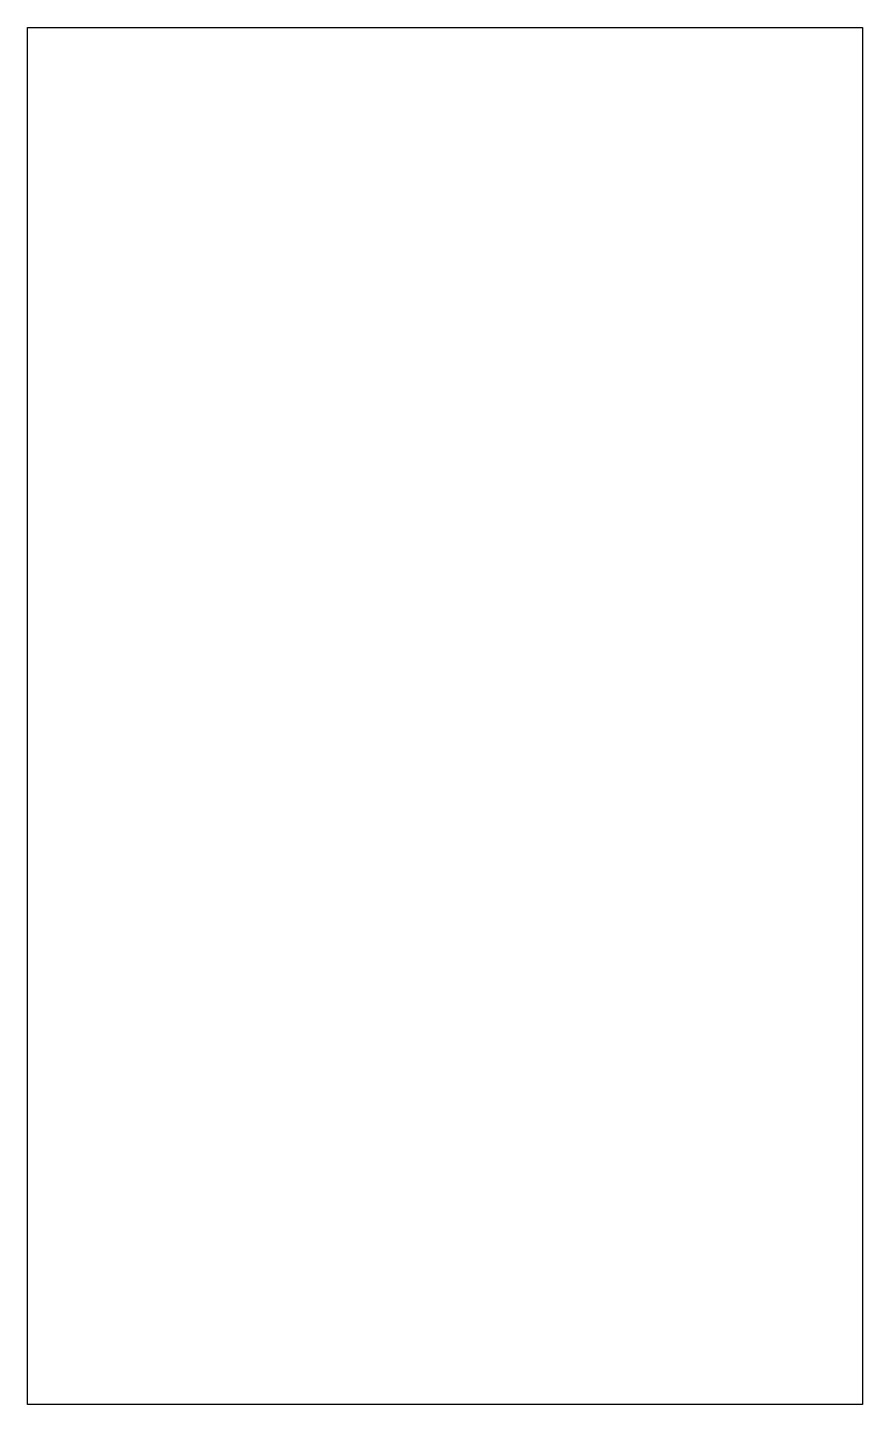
# Model space of a CAD drawing. Extents: x 0 to 100, y 0 to 165.
import ezdxf

# ---------------------------------------------------------------- set-up
doc = ezdxf.new("R2010")
doc.units = 0
doc.layers.get('0').update_dxf_attribs({"color": 2, "linetype": 'CONTINUOUS'})

msp = doc.modelspace()

# ---------------------------------------------------------------- linework, layer by layer
at = {"color": 2, "linetype": 'CONTINUOUS'}
msp.add_lwpolyline([(0, 0), (0, 165), (100, 165), (100, 0)], close=True, dxfattribs=at)

doc.saveas('drawing.dxf')
